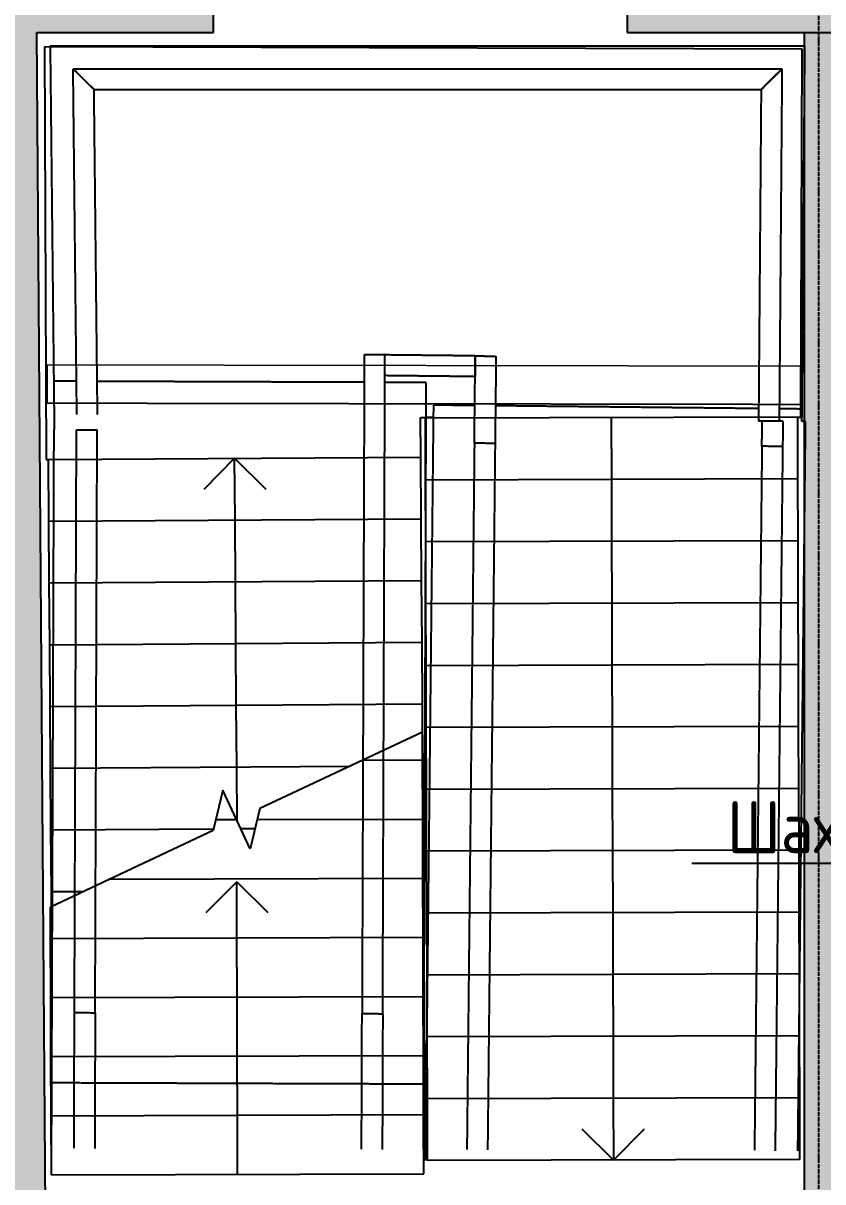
# Model space of a CAD drawing. Header units: millimetres. Extents: x -129048 to 476301, y -5853 to 215316.
# Drawn here: x 150704 to 154569, y 15021 to 20619 of the extents above; entities that cross this region are included whole.
import ezdxf
from ezdxf import colors
from ezdxf.entities.mleader import LeaderData, LeaderLine
from ezdxf.math import Vec2, Vec3

# ---------------------------------------------------------------- set-up
doc = ezdxf.new("R2010")
doc.units = ezdxf.units.MM
for name, pattern in [('ADSK_Линия сетки', [25, 20, -2.5, 0, -2.5]), ('ADSK_Сверху', [4.5, 3, -1.5]), ('ADSK_Снесено', [4.5, 3, -1.5])]:
    doc.linetypes.add(name, pattern=pattern)
for name, color, linetype, lineweight in [('GAZLAITER', 1, 'Continuous', 40), ('Каркас', 7, 'Continuous', 18), ('Лестницы', 7, 'Continuous', 18), ('Стрелки вверх', 7, 'Continuous', 18)]:
    doc.layers.add(name, color=color, linetype=linetype, lineweight=lineweight)
doc.layers.add('Стены внутренние', color=5, linetype='Continuous', lineweight=18, true_color=0x0000ff)
doc.layers.add('Стены наружные', color=1, linetype='ADSK_Снесено', lineweight=18, true_color=0xff0000)
doc.styles.add('PIK', font='isocpeur.ttf', dxfattribs={"width": 0.9, "height": 250})

# ---------------------------------------------------------------- blocks, each defined once
blk = doc.blocks.new('Монолитная лестница - ___-819301-02 План 2-го этажа маркировочный')
at = {"layer": 'Лестницы', "color": 253, "linetype": 'ADSK_Сверху', "true_color": 0xaaaaaa}
for p, q in [((46135.4, 18424.7), (46136.7, 18546.6)), ((46236.7, 18545.5), (46136.7, 18546.6)), ((46236.7, 18545.5), (46235.4, 18423.7)), ((46135.4, 18424.7), (46099.2, 15021.7)), ((46235.4, 18423.7), (46135.4, 18424.7)), ((46235.4, 18423.7), (46199.2, 15021.3))]:
    blk.add_line(p, q, dxfattribs=at)
blk = doc.blocks.new('Монолитная лестница - ___-819300-02 План 2-го этажа маркировочный')
at = {"layer": 'Лестницы', "color": 253, "linetype": 'ADSK_Сверху', "true_color": 0xaaaaaa}
for p, q in [((42806, 20247.6), (42907, 20147.6)), ((42821.3, 18817), (42806, 20247.6)), ((42921.3, 18816.8), (42907, 20147.6)), ((42823.9, 18578.3), (42823.3, 18632.7)), ((42923.9, 18577.9), (42923.3, 18632.6))]:
    blk.add_line(p, q, dxfattribs=at)
at = {"layer": 'Лестницы', "color": 253, "linetype": 'ADSK_Сверху', "true_color": 0xb2b2b2}
for p, q in [((42823.3, 18632.7), (42821.3, 18817)), ((42923.3, 18632.6), (42921.3, 18816.8))]:
    blk.add_line(p, q, dxfattribs=at)
blk = doc.blocks.new('Монолитная лестница - ___-819299-02 План 2-го этажа маркировочный')
at = {"layer": 'Лестницы', "color": 253, "linetype": 'ADSK_Сверху', "true_color": 0xaaaaaa}
for p, q in [((42907, 20147.6), (42806, 20247.6)), ((42806, 20247.6), (46232.2, 20247.6)), ((46232.2, 20247.6), (46131.4, 20147.6)), ((42907, 20147.6), (46131.4, 20147.6))]:
    blk.add_line(p, q, dxfattribs=at)
blk = doc.blocks.new('Монолитная лестница - ___-819298-02 План 2-го этажа маркировочный')
at = {"layer": 'Лестницы', "color": 253, "linetype": 'ADSK_Сверху', "true_color": 0xaaaaaa}
for p, q in [((46131.4, 20147.6), (46232.2, 20247.6)), ((46232.2, 20247.6), (46221, 18811.3)), ((46131.4, 20147.6), (46121, 18811.5)), ((46119.6, 18627.3), (46119, 18546.8)), ((46219.6, 18627.1), (46219, 18545.7)), ((46219, 18545.7), (46119, 18546.8))]:
    blk.add_line(p, q, dxfattribs=at)
at = {"layer": 'Лестницы', "color": 253, "linetype": 'ADSK_Сверху', "true_color": 0xb2b2b2}
for p, q in [((46121, 18811.5), (46119.6, 18627.3)), ((46221, 18811.3), (46219.6, 18627.1))]:
    blk.add_line(p, q, dxfattribs=at)
blk = doc.blocks.new('Монолитная лестница - ___-819297-02 План 2-го этажа маркировочный')
at = {"layer": 'Лестницы', "color": 253, "linetype": 'ADSK_Сверху', "true_color": 0xaaaaaa}
for p, q in [((42812.4, 15688.6), (42822.2, 18504.7)), ((42822.2, 18504.7), (42922.2, 18504.3)), ((42912.4, 15688.3), (42922.2, 18504.3)), ((42810.1, 15033.1), (42812.4, 15688.6)), ((42812.4, 15688.6), (42912.4, 15688.3)), ((42912.4, 15688.3), (42910.1, 15032.7))]:
    blk.add_line(p, q, dxfattribs=at)
blk = doc.blocks.new('Монолитная лестница - ___-818984-02 План 2-го этажа маркировочный')
at = {"layer": 'Лестницы', "color": 253, "linetype": 'ADSK_Сверху', "true_color": 0xb2b2b2}
for p, q in [((44747.5, 18629.6), (44749.4, 18813.8)), ((44849.4, 18813.6), (44847.5, 18629.4))]:
    blk.add_line(p, q, dxfattribs=at)
at = {"layer": 'Лестницы', "color": 253, "linetype": 'ADSK_Сверху', "true_color": 0xaaaaaa}
for p, q in [((44749.4, 18813.8), (44749.9, 18861.3)), ((44749.9, 18861.3), (44849.9, 18860.3)), ((44849.9, 18860.3), (44849.4, 18813.6)), ((44745.5, 18439.5), (44747.5, 18629.6)), ((44847.5, 18629.4), (44845.4, 18438.4)), ((44745.5, 18439.5), (44709.2, 15026.5)), ((44845.4, 18438.4), (44745.5, 18439.5)), ((44845.4, 18438.4), (44809.2, 15026.2))]:
    blk.add_line(p, q, dxfattribs=at)
blk = doc.blocks.new('Монолитная лестница - ___-818983-02 План 2-го этажа маркировочный')
at = {"layer": 'Лестницы', "color": 253, "linetype": 'ADSK_Сверху', "true_color": 0xaaaaaa}
for q in [(44313.4, 18866), (44749.4, 18813.8)]:
    blk.add_line((44749.9, 18861.3), q, dxfattribs=at)
at = {"layer": 'Лестницы', "color": 253, "linetype": 'ADSK_Сверху', "true_color": 0xb2b2b2}
for p, q in [((44749.4, 18813.8), (44748.9, 18761.3)), ((44748.9, 18761.3), (44313.1, 18766))]:
    blk.add_line(p, q, dxfattribs=at)
blk = doc.blocks.new('Монолитная лестница - ___-818981-02 План 2-го этажа маркировочный')
at = {"layer": 'Лестницы', "color": 253, "linetype": 'ADSK_Сверху', "true_color": 0xaaaaaa}
for p, q in [((44213.4, 18867), (44213.2, 18814.7)), ((44313.4, 18866), (44213.4, 18867)), ((44313.2, 18814.5), (44313.4, 18866)), ((44212.6, 18630.5), (44202.4, 15683.8)), ((44302.4, 15683.4), (44312.6, 18630.3)), ((44200.1, 15028.3), (44202.4, 15683.8)), ((44202.4, 15683.8), (44302.4, 15683.4)), ((44302.4, 15683.4), (44300.1, 15027.9))]:
    blk.add_line(p, q, dxfattribs=at)
at = {"layer": 'Лестницы', "color": 253, "linetype": 'ADSK_Сверху', "true_color": 0xb2b2b2}
for p, q in [((44213.2, 18814.7), (44212.6, 18630.5)), ((44312.6, 18630.3), (44313.2, 18814.5))]:
    blk.add_line(p, q, dxfattribs=at)
blk = doc.blocks.new('Монолитная лестница - ___-725266-02 План 2-го этажа маркировочный')
at = {"layer": 'Лестницы', "color": 253, "linetype": 'ADSK_Сверху', "true_color": 0xaaaaaa}
for p, q in [((44546.8, 18563.5), (44543.6, 18263.6)), ((46346.7, 18544.3), (46329, 18544.5)), ((46343.5, 18244.5), (46346.7, 18544.3)), ((44543.6, 18263.6), (44540.4, 17963.7)), ((46340.3, 17944.6), (46343.5, 18244.5)), ((44540.4, 17963.7), (44537.2, 17663.8)), ((46337.1, 17644.7), (46340.3, 17944.6)), ((44537.2, 17663.8), (44534, 17363.9)), ((46333.9, 17344.8), (46337.1, 17644.7)), ((44534, 17363.9), (44530.8, 17064.1)), ((46330.7, 17044.9), (46333.9, 17344.8)), ((44530.8, 17064.1), (44527.6, 16764.2)), ((46327.5, 16745), (46330.7, 17044.9)), ((44527.6, 16764.2), (44524.5, 16464.3)), ((46324.4, 16445.2), (46327.5, 16745)), ((44524.5, 16464.3), (44521.3, 16164.4)), ((46321.2, 16145.3), (46324.4, 16445.2)), ((44521.3, 16164.4), (44518.1, 15864.5)), ((46318, 15845.4), (46321.2, 16145.3)), ((44518.1, 15864.5), (44514.9, 15564.6)), ((46314.8, 15545.5), (46318, 15845.4)), ((44514.9, 15564.6), (44511.7, 15264.8)), ((46311.6, 15245.6), (46314.8, 15545.5)), ((44511.7, 15264.8), (44509.2, 15027.2)), ((46309.2, 15021), (46311.6, 15245.6))]:
    blk.add_line(p, q, dxfattribs=at)
blk = doc.blocks.new('Монолитная лестница - ___-724460-02 План 2-го этажа маркировочный')
at = {"layer": 'Лестницы', "color": 253, "linetype": 'ADSK_Сверху', "true_color": 0xaaaaaa}
for p, q in [((46343.1, 20357.6), (42694.8, 20357.6)), ((42694.8, 20357.6), (42711.3, 18817.1)), ((46329.4, 18604.6), (46343.1, 20357.6)), ((42713.3, 18632.9), (42714.7, 18505)), ((44512.2, 18498.8), (44512.6, 18630)), ((44547.4, 18623.5), (44546.8, 18563.5)), ((44747.4, 18621.4), (44547.4, 18623.5)), ((46119.4, 18606.8), (44847.4, 18620.3)), ((46329.4, 18604.6), (46219.4, 18605.7)), ((46329, 18544.5), (46329.4, 18604.6)), ((44546.8, 18563.5), (44512.4, 18563.8))]:
    blk.add_line(p, q, dxfattribs=at)
at = {"layer": 'Лестницы', "color": 253, "linetype": 'ADSK_Сверху', "true_color": 0xb2b2b2}
for p, q in [((42711.3, 18817.1), (42712.1, 18738.9)), ((42712.1, 18738.9), (42712.8, 18680.3)), ((42822.2, 18738.5), (42712.1, 18738.9)), ((44213, 18733.7), (42922.2, 18738.2)), ((44513, 18732.7), (44313, 18733.3)), ((44512.6, 18630), (44513, 18732.7)), ((42712.8, 18680.3), (42713.3, 18632.9))]:
    blk.add_line(p, q, dxfattribs=at)
blk = doc.blocks.new('Монолитная лестница - ___-724027-02 План 2-го этажа маркировочный')
at = {"layer": 'Лестницы', "color": 253, "linetype": 'ADSK_Сверху', "true_color": 0xaaaaaa}
for p, q in [((42712.2, 18505), (42711.2, 18215.7)), ((42714.7, 18505), (42712.2, 18505)), ((44511.2, 18209.5), (44512.2, 18498.8)), ((42711.2, 18215.7), (42710.2, 17926.4)), ((44510.2, 17920.2), (44511.2, 18209.5)), ((42710.2, 17926.4), (42709.2, 17637.1)), ((44509.2, 17630.9), (44510.2, 17920.2)), ((42709.2, 17637.1), (42708.2, 17347.8)), ((44508.1, 17341.6), (44509.2, 17630.9)), ((42708.2, 17347.8), (42707.2, 17058.5)), ((44507.1, 17052.3), (44508.1, 17341.6)), ((42707.2, 17058.5), (42706.2, 16769.2)), ((44506.1, 16763), (44507.1, 17052.3)), ((42706.2, 16769.2), (42705.2, 16479.9)), ((44505.1, 16473.7), (44506.1, 16763)), ((42705.2, 16479.9), (42704.2, 16190.7)), ((44504.1, 16184.4), (44505.1, 16473.7)), ((42704.2, 16190.7), (42703.2, 15901.4)), ((44503.1, 15895.1), (44504.1, 16184.4)), ((42703.2, 15901.4), (42702.1, 15612.1)), ((44502.1, 15605.8), (44503.1, 15895.1)), ((42702.1, 15612.1), (42701.2, 15350.6)), ((44501.2, 15344.4), (44502.1, 15605.8)), ((42701.2, 15350.6), (42701.1, 15322.8)), ((42701.2, 15350.6), (44501.2, 15344.4)), ((44501.1, 15316.5), (44501.2, 15344.4)), ((42701.1, 15322.8), (42700.1, 15033.5)), ((44500.1, 15027.2), (44501.1, 15316.5))]:
    blk.add_line(p, q, dxfattribs=at)
blk = doc.blocks.new('ADSK_БалкаЖБ_Прямоугольная - 184_2х210мм-824832-02 План 2-го этажа маркировочный')
at = {"layer": 'Каркас', "color": 253, "linetype": 'ADSK_Сверху', "true_color": 0xaaaaaa}
for p, q in [((-1821.2, 92.1), (-1821.2, -92.1)), ((-1821.2, 92.1), (1821.2, 92.1)), ((1821.2, -92.1), (1821.2, 92.1)), ((-1821.2, -92.1), (1821.2, -92.1))]:
    blk.add_line(p, q, dxfattribs=at)
at = {"layer": 'Каркас', "color": 253, "linetype": 'ADSK_Сверху', "true_color": 0xb2b2b2}
for p, q in [((-1821.2, -92.1), (-1821.2, 92.1)), ((1821.2, 92.1), (-1821.2, 92.1)), ((1821.2, 92.1), (1821.2, -92.1)), ((-1821.2, -92.1), (1821.2, -92.1))]:
    blk.add_line(p, q, dxfattribs=at)

msp = doc.modelspace()

# ---------------------------------------------------------------- hatches: boundary and pattern name
at = {"layer": 'Стены внутренние', "lineweight": 25, "true_color": 0x636466}
for points in [[(150445.96841, 13048.09966), (150825.9518, 13051.74254), (150769.74877, 20574.05859), (150389.73817, 20574.05859), (150434.51707, 14580.76738)], [(154479.2518, 13086.76658), (154859.2518, 13090.40963), (154859.2518, 20545.02004), (154681.43432, 20545.84105), (154681.43432, 20574.05859), (154479.2518, 20574.05859), (154479.2518, 15128.80924)]]:
    msp.add_hatch(color=251, dxfattribs=at).paths.add_polyline_path(points)
at = {"layer": 'Стены наружные', "linetype": 'Continuous', "lineweight": 25, "true_color": 0x636466}
h = msp.add_hatch(color=251, dxfattribs=at)
h.paths.add_polyline_path([(154682.61168, 20574.05859), (154682.61168, 21084.05859), (153623.87611, 21084.05859), (153623.87611, 20574.05859), (154681.43432, 20574.05859)])
h.paths.add_polyline_path([(151623.87611, 20574.05859), (151623.87611, 21084.05859), (149692.58072, 21084.05859), (149692.58072, 20574.05859), (150825.9518, 20574.05859)])
h.paths.add_polyline_path([(147624.34134, 20574.05859), (147962.58072, 20574.05859), (147962.58072, 21084.05859), (146881.30433, 21084.05859), (146881.30433, 20574.05859), (147391.30433, 20574.05859)])

# ---------------------------------------------------------------- linework, layer by layer
at = {"linetype": 'ADSK_Линия сетки', "lineweight": 25}
msp.add_line((154549.30993, -3863.55169), (154549.30993, 44684.78674), dxfattribs=at)
at = {"layer": 'Лестницы', "color": 251, "lineweight": 25, "true_color": 0x636466}
for p, q in [((150807.69637, 20504.8754), (150815.56048, 18510.53766)), ((154469.05, 20493.90962), (150807.69637, 20504.8754)), ((154462.89196, 18715.57661), (154469.05, 20493.90962)), ((152624.71888, 18714.54769), (152646.28282, 18714.50942)), ((152626.00653, 18522.6883), (152624.71888, 18714.54769)), ((152646.28282, 18714.50942), (152646.29544, 18710.22525)), ((154446.28763, 18715.5277), (152646.29544, 18710.22525)), ((154446.28763, 18715.5277), (152646.29544, 18710.22525)), ((152646.29544, 18710.22525), (152647.17594, 18411.32655)), ((154446.28763, 18715.5277), (154462.89196, 18715.57661)), ((154446.28763, 18715.5277), (154447.16813, 18416.629)), ((150815.56048, 18510.53766), (150826.04707, 18510.60804)), ((150826.04707, 18510.60804), (152626.00653, 18522.6883)), ((150826.04707, 18510.60804), (152626.00653, 18522.6883)), ((150828.04837, 18212.41475), (150826.04707, 18510.60804)), ((152628.00783, 18224.49502), (152626.00653, 18522.6883)), ((154447.16813, 18416.629), (152647.17594, 18411.32655)), ((154447.16813, 18416.629), (152647.17594, 18411.32655)), ((154447.16813, 18416.629), (154448.04863, 18117.73029)), ((152647.17594, 18411.32655), (152648.05644, 18112.42785)), ((150828.04837, 18212.41475), (152628.00783, 18224.49502)), ((150828.04837, 18212.41475), (152628.00783, 18224.49502)), ((150830.04966, 17914.22147), (150828.04837, 18212.41475)), ((152630.00913, 17926.30173), (152628.00783, 18224.49502)), ((154448.04863, 18117.73029), (152648.05644, 18112.42785)), ((154448.04863, 18117.73029), (152648.05644, 18112.42785)), ((152648.05644, 18112.42785), (152648.93694, 17813.52914)), ((154448.04863, 18117.73029), (154448.92913, 17818.83159)), ((150830.04966, 17914.22147), (152630.00913, 17926.30173)), ((150830.04966, 17914.22147), (152630.00913, 17926.30173)), ((150832.05096, 17616.02818), (150830.04966, 17914.22147)), ((152632.01042, 17628.10845), (152630.00913, 17926.30173)), ((154448.92913, 17818.83159), (152648.93694, 17813.52914)), ((154448.92913, 17818.83159), (152648.93694, 17813.52914)), ((152648.93694, 17813.52914), (152649.81744, 17514.63044)), ((154448.92913, 17818.83159), (154449.80963, 17519.93289)), ((150832.05096, 17616.02818), (152632.01042, 17628.10845)), ((150832.05096, 17616.02818), (152632.01042, 17628.10845)), ((150834.05226, 17317.8349), (150832.05096, 17616.02818)), ((152634.01172, 17329.91516), (152632.01042, 17628.10845)), ((154449.80963, 17519.93289), (152649.81744, 17514.63044)), ((154449.80963, 17519.93289), (152649.81744, 17514.63044)), ((152649.81744, 17514.63044), (152650.69794, 17215.73174)), ((154449.80963, 17519.93289), (154450.69013, 17221.03418)), ((150834.05226, 17317.8349), (152634.01172, 17329.91516)), ((150834.05226, 17317.8349), (152634.01172, 17329.91516)), ((150836.05355, 17019.64162), (150834.05226, 17317.8349)), ((152636.01302, 17031.72188), (152634.01172, 17329.91516)), ((152633.68219, 17193.47096), (151848.05475, 16824.30544)), ((152634.07716, 17059.39465), (152633.68219, 17193.47096)), ((154450.69013, 17221.03418), (152650.69794, 17215.73174)), ((154450.69013, 17221.03418), (152650.69794, 17215.73174)), ((152650.69794, 17215.73174), (152651.57844, 16916.83303)), ((154450.69013, 17221.03418), (154451.57063, 16922.13548)), ((150836.05355, 17019.64162), (152284.43981, 17029.36233)), ((150836.05355, 17019.64162), (152284.43981, 17029.36233)), ((150838.05485, 16721.44833), (150836.05355, 17019.64162)), ((152346.54958, 17058.54765), (152634.07716, 17059.39465)), ((152346.54958, 17058.54765), (152634.07716, 17059.39465)), ((152634.91848, 16773.79589), (152634.07716, 17059.39465)), ((152634.15871, 17031.70944), (152636.01302, 17031.72188)), ((152634.15871, 17031.70944), (152636.01302, 17031.72188)), ((152638.01431, 16733.5286), (152636.01302, 17031.72188)), ((151668.47141, 16912.56012), (151621.79002, 16717.98389)), ((151801.37336, 16629.72921), (151668.47141, 16912.56012)), ((154451.57063, 16922.13548), (152651.57844, 16916.83303)), ((154451.57063, 16922.13548), (152651.57844, 16916.83303)), ((152651.57844, 16916.83303), (152652.45894, 16617.93433)), ((154451.57063, 16922.13548), (154452.45113, 16623.23678)), ((151848.05475, 16824.30544), (151801.37336, 16629.72921)), ((151634.473, 16770.84876), (151734.92238, 16771.14466)), ((151634.473, 16770.84876), (151734.92238, 16771.14466)), ((151835.37177, 16771.44057), (152634.91848, 16773.79589)), ((151835.37177, 16771.44057), (152634.91848, 16773.79589)), ((152635.7598, 16488.19713), (152634.91848, 16773.79589)), ((151621.79002, 16717.98389), (150836.16257, 16348.81837)), ((150838.05485, 16721.44833), (151623.8865, 16726.72237)), ((150838.05485, 16721.44833), (151623.8865, 16726.72237)), ((150840.05615, 16423.25505), (150838.05485, 16721.44833)), ((151755.38168, 16727.60489), (151824.96706, 16728.0719)), ((151755.38168, 16727.60489), (151824.96706, 16728.0719)), ((152635.03716, 16733.50862), (152638.01431, 16733.5286)), ((152635.03716, 16733.50862), (152638.01431, 16733.5286)), ((152640.01561, 16435.33531), (152638.01431, 16733.5286)), ((154452.45113, 16623.23678), (152652.45894, 16617.93433)), ((154452.45113, 16623.23678), (152652.45894, 16617.93433)), ((152652.45894, 16617.93433), (152653.33944, 16319.03563)), ((154452.45113, 16623.23678), (154453.33163, 16324.33807)), ((151123.29518, 16483.74168), (152635.7598, 16488.19713)), ((151123.29518, 16483.74168), (152635.7598, 16488.19713)), ((152636.60112, 16202.59837), (152635.7598, 16488.19713)), ((150840.05615, 16423.25505), (150996.81142, 16424.3071)), ((150840.05615, 16423.25505), (150996.81142, 16424.3071)), ((150840.54191, 16350.87622), (150840.05615, 16423.25505)), ((152635.9156, 16435.3078), (152640.01561, 16435.33531)), ((152635.9156, 16435.3078), (152640.01561, 16435.33531)), ((152642.01691, 16137.14203), (152640.01561, 16435.33531)), ((150836.60893, 16197.29592), (150836.16257, 16348.81837)), ((154453.33163, 16324.33807), (152653.33944, 16319.03563)), ((154453.33163, 16324.33807), (152653.33944, 16319.03563)), ((152653.33944, 16319.03563), (152654.21994, 16020.13692)), ((154453.33163, 16324.33807), (154454.21213, 16025.43937)), ((150836.60893, 16197.29592), (152636.60112, 16202.59837)), ((150836.60893, 16197.29592), (152636.60112, 16202.59837)), ((150837.45025, 15911.69716), (150836.60893, 16197.29592)), ((152637.44244, 15916.99961), (152636.60112, 16202.59837)), ((152636.79405, 16137.10697), (152642.01691, 16137.14203)), ((152636.79405, 16137.10697), (152642.01691, 16137.14203)), ((152644.01821, 15838.94874), (152642.01691, 16137.14203)), ((154454.21213, 16025.43937), (152654.21994, 16020.13692)), ((154454.21213, 16025.43937), (152654.21994, 16020.13692)), ((152654.21994, 16020.13692), (152655.10044, 15721.23822)), ((154454.21213, 16025.43937), (154455.09263, 15726.54067)), ((150837.45025, 15911.69716), (152637.44244, 15916.99961)), ((150837.45025, 15911.69716), (152637.44244, 15916.99961)), ((150838.29157, 15626.0984), (150837.45025, 15911.69716)), ((152638.28376, 15631.40085), (152637.44244, 15916.99961)), ((152637.67249, 15838.90615), (152644.01821, 15838.94874)), ((152637.67249, 15838.90615), (152644.01821, 15838.94874)), ((152646.0195, 15540.75546), (152644.01821, 15838.94874)), ((154455.09263, 15726.54067), (152655.10044, 15721.23822)), ((154455.09263, 15726.54067), (152655.10044, 15721.23822)), ((152655.10044, 15721.23822), (152655.98094, 15422.33952)), ((154455.09263, 15726.54067), (154455.97313, 15427.64196)), ((150838.29157, 15626.0984), (152638.28376, 15631.40085)), ((150838.29157, 15626.0984), (152638.28376, 15631.40085)), ((150839.1329, 15340.49964), (150838.29157, 15626.0984)), ((152639.12509, 15345.80208), (152638.28376, 15631.40085)), ((152638.55094, 15540.70533), (152646.0195, 15540.75546)), ((152638.55094, 15540.70533), (152646.0195, 15540.75546)), ((152648.0208, 15242.56217), (152646.0195, 15540.75546)), ((154455.97313, 15427.64196), (152655.98094, 15422.33952)), ((154455.97313, 15427.64196), (152655.98094, 15422.33952)), ((152655.98094, 15422.33952), (152656.86145, 15123.44081)), ((154455.97313, 15427.64196), (154456.85364, 15128.74326)), ((150839.1329, 15340.49964), (152639.12509, 15345.80208)), ((150839.1329, 15340.49964), (152639.12509, 15345.80208)), ((150839.97422, 15054.90088), (150839.1329, 15340.49964)), ((152639.96641, 15060.20332), (152639.12509, 15345.80208)), ((152639.42938, 15242.50451), (152648.0208, 15242.56217)), ((152639.42938, 15242.50451), (152648.0208, 15242.56217)), ((152648.82043, 15123.41713), (152648.0208, 15242.56217)), ((154456.85364, 15128.74326), (152656.86145, 15123.44081)), ((150839.97422, 15054.90088), (152639.96641, 15060.20332)), ((150839.97422, 15054.90088), (152639.96641, 15060.20332))]:
    msp.add_line(p, q, dxfattribs=at)
at = {"layer": 'Лестницы', "color": 251, "linetype": 'ADSK_Сверху', "lineweight": 25, "true_color": 0x636466}
for p, q in [((154482.46785, 20507.63165), (150834.17389, 20507.63165)), ((150834.17389, 20507.63165), (150850.70505, 18967.13407)), ((154468.82241, 18754.57897), (154482.46785, 20507.63165)), ((151046.4395, 20297.63165), (150945.36064, 20397.63165)), ((150945.36064, 20397.63165), (154371.60829, 20397.63165)), ((150945.36064, 20397.63165), (151046.4395, 20297.63165)), ((150960.71333, 18966.95242), (150945.36064, 20397.63165)), ((154270.82688, 20297.63165), (154371.60829, 20397.63165)), ((154371.60829, 20397.63165), (154270.82688, 20297.63165)), ((154371.60829, 20397.63165), (154360.42845, 18961.33862)), ((151046.4395, 20297.63165), (154270.82688, 20297.63165)), ((151060.72086, 18966.78728), (151046.4395, 20297.63165)), ((154270.82688, 20297.63165), (154260.42671, 18961.50375)), ((152352.82856, 19017.03228), (152352.64718, 18964.65398)), ((152452.82548, 19015.96963), (152352.82856, 19017.03228)), ((152452.64721, 18964.48886), (152452.82548, 19015.96963)), ((152889.33777, 19011.33088), (152452.82548, 19015.96963)), ((152889.33777, 19011.33088), (152888.83234, 18963.7686)), ((152888.83234, 18963.7686), (152889.33777, 19011.33088)), ((152889.33777, 19011.33088), (152989.33213, 19010.26825)), ((152989.33213, 19010.26825), (152988.83623, 18963.60347)), ((150850.70505, 18967.13407), (150851.54474, 18888.88599)), ((150962.69003, 18782.7489), (150960.71333, 18966.95242)), ((151062.69756, 18782.58377), (151060.72086, 18966.78728)), ((152352.64718, 18964.65398), (152352.00933, 18780.45478)), ((152452.00936, 18780.28966), (152452.64721, 18964.48886)), ((152886.8749, 18779.57158), (152888.83234, 18963.7686)), ((152888.83234, 18963.7686), (152888.27515, 18911.33652)), ((152988.83623, 18963.60347), (152986.87879, 18779.40645)), ((154260.42671, 18961.50375), (154258.99295, 18777.30587)), ((154360.42845, 18961.33862), (154358.99469, 18777.14074)), ((150851.54474, 18888.88599), (150852.17306, 18830.33375)), ((150961.55516, 18888.50504), (150851.54474, 18888.88599)), ((152352.36682, 18883.68892), (151061.56463, 18888.15873)), ((152652.36502, 18882.65008), (152452.36622, 18883.34264)), ((152888.27515, 18911.33652), (152452.47919, 18915.96766)), ((152652.00942, 18779.95941), (152652.36502, 18882.65008)), ((150852.17306, 18830.33375), (150852.68175, 18782.93056)), ((150852.68175, 18782.93056), (150854.05428, 18655.0276)), ((150963.27474, 18728.26161), (150962.69003, 18782.7489)), ((151063.28421, 18727.9153), (151062.69756, 18782.58377)), ((152352.00933, 18780.45478), (152341.80558, 15833.78769)), ((152441.80498, 15833.44142), (152452.00936, 18780.28966)), ((152651.55525, 18648.80319), (152652.00942, 18779.95941)), ((152686.79926, 18773.51627), (152686.16119, 18713.47307)), ((152886.78797, 18771.39102), (152686.79926, 18773.51627)), ((152884.85513, 18589.50873), (152886.8749, 18779.57158)), ((152986.87879, 18779.40645), (152984.84949, 18588.4461)), ((154258.83342, 18756.81049), (152986.78232, 18770.3284)), ((154258.99295, 18777.30587), (154258.36604, 18696.76547)), ((154358.99469, 18777.14074), (154358.36079, 18695.70284)), ((154468.82241, 18754.57897), (154358.82817, 18755.74786)), ((154468.35503, 18694.53395), (154468.82241, 18754.57897)), ((152686.16119, 18713.47307), (152651.78045, 18713.83842)), ((152686.16119, 18713.47307), (152682.97438, 18413.59)), ((154358.36079, 18695.70284), (154258.36604, 18696.76547)), ((154274.77665, 18574.73823), (154276.07142, 18696.57732)), ((154376.06577, 18695.51469), (154276.07142, 18696.57732)), ((150851.56604, 18655.03622), (150850.56425, 18365.73795)), ((150854.05428, 18655.0276), (150851.56604, 18655.03622)), ((150951.81391, 15838.60098), (150961.56538, 18654.65531)), ((150961.56538, 18654.65531), (151061.56478, 18654.30903)), ((151051.81331, 15838.2547), (151061.56478, 18654.30903)), ((152650.55346, 18359.50493), (152651.55525, 18648.80319)), ((154376.06577, 18695.51469), (154374.77101, 18573.67561)), ((154486.05956, 18694.3458), (154468.35503, 18694.53395)), ((154482.87275, 18394.46274), (154486.05956, 18694.3458)), ((152884.85513, 18589.50873), (152848.58558, 15176.5001)), ((152984.84949, 18588.4461), (152884.85513, 18589.50873)), ((152984.84949, 18588.4461), (152948.58755, 15176.15381)), ((154274.77665, 18574.73823), (154238.61291, 15171.6867)), ((154374.77101, 18573.67561), (154274.77665, 18574.73823)), ((154374.77101, 18573.67561), (154338.61488, 15171.34041)), ((150850.56425, 18365.73795), (150849.56247, 18076.43969)), ((152682.97438, 18413.59), (152679.78756, 18113.70693)), ((154479.68593, 18094.57967), (154482.87275, 18394.46274)), ((152649.55168, 18070.20666), (152650.55346, 18359.50493)), ((152679.78756, 18113.70693), (152676.60075, 17813.82386)), ((154476.49912, 17794.6966), (154479.68593, 18094.57967)), ((150849.56247, 18076.43969), (150848.56068, 17787.14142)), ((152648.54989, 17780.9084), (152649.55168, 18070.20666)), ((152676.60075, 17813.82386), (152673.41393, 17513.94079)), ((150848.56068, 17787.14142), (150847.5589, 17497.84316)), ((152647.54811, 17491.61013), (152648.54989, 17780.9084)), ((154473.3123, 17494.81353), (154476.49912, 17794.6966)), ((150847.5589, 17497.84316), (150846.55711, 17208.54489)), ((152646.54632, 17202.31187), (152647.54811, 17491.61013)), ((152673.41393, 17513.94079), (152670.22712, 17214.05773)), ((154470.12549, 17194.93047), (154473.3123, 17494.81353)), ((150846.55711, 17208.54489), (150845.55533, 16919.24662)), ((152645.54453, 16913.0136), (152646.54632, 17202.31187)), ((152670.22712, 17214.05773), (152667.0403, 16914.17466)), ((154466.93868, 16895.0474), (154470.12549, 17194.93047)), ((150845.55533, 16919.24662), (150844.55354, 16629.94836)), ((152644.54275, 16623.71533), (152645.54453, 16913.0136)), ((152667.0403, 16914.17466), (152663.85349, 16614.29159)), ((154463.75186, 16595.16433), (154466.93868, 16895.0474)), ((150844.55354, 16629.94836), (150843.55176, 16340.65009)), ((152643.54096, 16334.41707), (152644.54275, 16623.71533)), ((152663.85349, 16614.29159), (152660.66668, 16314.40852)), ((154460.56505, 16295.28126), (154463.75186, 16595.16433)), ((150843.55176, 16340.65009), (150842.54997, 16051.35183)), ((152642.53918, 16045.1188), (152643.54096, 16334.41707)), ((152660.66668, 16314.40852), (152657.47986, 16014.52546)), ((154457.37823, 15995.3982), (154460.56505, 16295.28126)), ((150842.54997, 16051.35183), (150841.54818, 15762.05356)), ((152641.53739, 15755.82054), (152642.53918, 16045.1188)), ((152657.47986, 16014.52546), (152654.29305, 15714.64239)), ((154454.19142, 15695.51513), (154457.37823, 15995.3982)), ((150949.54395, 15183.07612), (150951.81391, 15838.60098)), ((150951.81391, 15838.60098), (151051.81331, 15838.2547)), ((151051.81331, 15838.2547), (151049.54335, 15182.72985)), ((152339.53562, 15178.26284), (152341.80558, 15833.78769)), ((152341.80558, 15833.78769), (152441.80498, 15833.44142)), ((152441.80498, 15833.44142), (152439.53502, 15177.91656)), ((150841.54818, 15762.05356), (150840.64298, 15500.64648)), ((152640.63219, 15494.41345), (152641.53739, 15755.82054)), ((152654.29305, 15714.64239), (152651.10623, 15414.75932)), ((154451.00461, 15395.63206), (154454.19142, 15695.51513)), ((150840.5464, 15472.7553), (150839.54461, 15183.45703)), ((150840.64298, 15500.64648), (150840.5464, 15472.7553)), ((150840.64298, 15500.64648), (152640.63219, 15494.41345)), ((152639.53382, 15177.22401), (152640.53561, 15466.52227)), ((152640.53561, 15466.52227), (152640.63219, 15494.41345)), ((152651.10623, 15414.75932), (152648.58165, 15177.19268)), ((154448.61704, 15170.95949), (154451.00461, 15395.63206))]:
    msp.add_line(p, q, dxfattribs=at)
at = {"layer": 'Стены внутренние', "color": 251, "lineweight": 25, "true_color": 0x636466}
for p, q in [((150825.9518, 13051.74254), (150769.74877, 20574.05859)), ((154479.2518, 20574.05859), (154479.2518, 13086.76658))]:
    msp.add_line(p, q, dxfattribs=at)
at = {"layer": 'Стены наружные', "color": 251, "linetype": 'Continuous', "lineweight": 25, "true_color": 0x636466}
for p, q in [((151623.87611, 20574.05859), (151623.87611, 21084.05859)), ((153623.87611, 21084.05859), (153623.87611, 20574.05859)), ((150769.74877, 20574.05859), (151623.87611, 20574.05859)), ((153623.87611, 20574.05859), (154682.61168, 20574.05859))]:
    msp.add_line(p, q, dxfattribs=at)
at = {"layer": 'Стрелки вверх', "color": 251, "lineweight": 25, "true_color": 0x636466}
for p, q in [((153546.29153, 18712.87647), (153547.17203, 18413.97777)), ((151726.0268, 18516.64817), (151577.03687, 18365.64486)), ((151728.0281, 18218.45489), (151726.0268, 18516.64817)), ((151726.0268, 18516.64817), (151877.03011, 18367.65824)), ((153547.17203, 18413.97777), (153548.05253, 18115.07907)), ((151730.02939, 17920.2616), (151728.0281, 18218.45489)), ((153548.05253, 18115.07907), (153548.93303, 17816.18037)), ((151732.03069, 17622.06832), (151730.02939, 17920.2616)), ((153548.93303, 17816.18037), (153549.81353, 17517.28166)), ((151734.03199, 17323.87503), (151732.03069, 17622.06832)), ((153549.81353, 17517.28166), (153550.69403, 17218.38296)), ((151736.03329, 17025.68175), (151734.03199, 17323.87503)), ((153550.69403, 17218.38296), (153551.57454, 16919.48426)), ((151737.78244, 16765.05813), (151736.03329, 17025.68175)), ((153551.57454, 16919.48426), (153552.45504, 16620.58555)), ((153552.45504, 16620.58555), (153553.33554, 16321.68685)), ((151735.80612, 16471.14597), (151586.24864, 16320.70475)), ((151736.60503, 16199.94714), (151735.80612, 16471.14597)), ((151735.80612, 16471.14597), (151886.24734, 16321.58849)), ((153553.33554, 16321.68685), (153554.21604, 16022.78815)), ((151737.44635, 15914.34838), (151736.60503, 16199.94714)), ((153554.21604, 16022.78815), (153555.09654, 15723.88944)), ((151738.28767, 15628.74962), (151737.44635, 15914.34838)), ((153555.09654, 15723.88944), (153555.97704, 15424.99074)), ((151739.12899, 15343.15086), (151738.28767, 15628.74962)), ((153555.97704, 15424.99074), (153556.85754, 15126.09204)), ((151739.97031, 15057.5521), (151739.12899, 15343.15086)), ((153556.85754, 15126.09204), (153406.41632, 15275.64952)), ((153556.85754, 15126.09204), (153706.41502, 15276.53326))]:
    msp.add_line(p, q, dxfattribs=at)

# ---------------------------------------------------------------- block references
at = {"layer": 'Каркас', "color": 251, "linetype": 'ADSK_Сверху', "lineweight": 25, "true_color": 0x636466, "rotation": 179.9053901462277}
msp.add_blockref('ADSK_БалкаЖБ_Прямоугольная - 184_2х210мм-824832-02 План 2-го этажа маркировочный', (152640.43411, 18872.07865), dxfattribs=at)
at = {"layer": 'Лестницы', "color": 251, "linetype": 'ADSK_Сверху', "lineweight": 25, "true_color": 0x636466}
for name in ['Монолитная лестница - ___-724460-02 План 2-го этажа маркировочный', 'Монолитная лестница - ___-819300-02 План 2-го этажа маркировочный', 'Монолитная лестница - ___-819299-02 План 2-го этажа маркировочный', 'Монолитная лестница - ___-819298-02 План 2-го этажа маркировочный', 'Монолитная лестница - ___-818981-02 План 2-го этажа маркировочный', 'Монолитная лестница - ___-818983-02 План 2-го этажа маркировочный', 'Монолитная лестница - ___-818984-02 План 2-го этажа маркировочный', 'Монолитная лестница - ___-725266-02 План 2-го этажа маркировочный', 'Монолитная лестница - ___-819301-02 План 2-го этажа маркировочный', 'Монолитная лестница - ___-724027-02 План 2-го этажа маркировочный', 'Монолитная лестница - ___-819297-02 План 2-го этажа маркировочный']:
    msp.add_blockref(name, (108139.39957, 150), dxfattribs=at)

# ---------------------------------------------------------------- leaders
at = {"layer": 'GAZLAITER', "color": 18, "lineweight": 25, "ltscale": 10, "true_color": 0x000000}
ml = msp.add_multileader_mtext('Standard', dxfattribs=at)
ml.set_content('{\\C256;\\c0;Шахта4 200х200}', color=2, style='PIK')
ml.set_leader_properties()
ml.build(insert=Vec2(0, 0))
ml.multileader.update_dxf_attribs({"text_left_attachment_type": 6, "text_right_attachment_type": 6, "dogleg_length": 0.36, "arrow_head_size": 0.18})
ctx = ml.context
ctx.base_point, ctx.char_height, ctx.arrow_head_size, ctx.landing_gap_size, ctx.plane_origin = Vec3(154009.77104, 16558.8969), 250, 0.18, 0.09, Vec3(157315.17203, 17602.22662)
ctx.left_attachment, ctx.right_attachment, ctx.text_align_type = 6, 6, 2
notes = []
notes.append((ctx, [(1, (1, 1, 0), (156327.81104, 16558.8969), (-1, 0), 0.36, [(0, [(157315.17203, 17602.22662)], 0, [])])]))
ctx.mtext.insert, ctx.mtext.alignment, ctx.mtext.flow_direction = Vec3(156327.36104, 16858.8969), 3, 5
for ctx, leaders in notes:
    for number, flags, end, landing, length, lines in leaders:
        leader = LeaderData()
        leader.index, (leader.has_last_leader_line, leader.has_dogleg_vector, leader.attachment_direction) = number, flags
        leader.last_leader_point, leader.dogleg_vector, leader.dogleg_length = Vec3(end), Vec3(landing), length
        for number, points, colour, breaks in lines:
            line = LeaderLine()
            line.index, line.vertices, line.color, line.breaks = number, Vec3.list(points), colors.encode_raw_color(colour), breaks
            leader.lines.append(line)
        ctx.leaders.append(leader)

doc.saveas('drawing.dxf')
